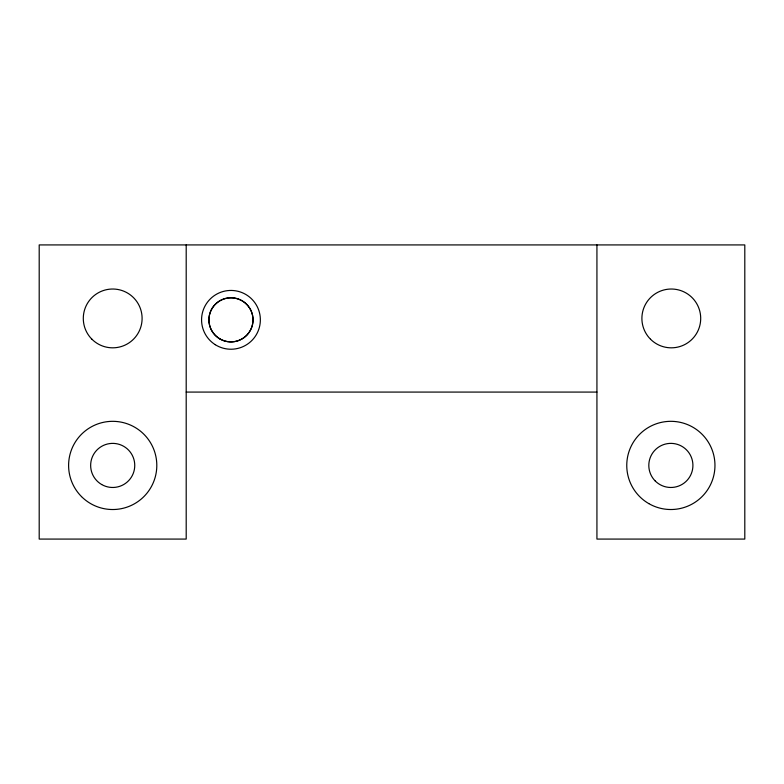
<?xml version="1.0" encoding="UTF-8"?>
<svg xmlns="http://www.w3.org/2000/svg" width="784" height="784" viewBox="0 0 784 784"><rect width="100%" height="100%" fill="white"/><g stroke="black" fill="none" stroke-linecap="round" stroke-linejoin="round"><path stroke-width="1.18" d="M186.2 392.078L596.928 392.078M596.928 244.922L596.928 539.078L744.8 539.078L744.8 244.922L39.2 244.922L39.2 539.078L186.2 539.078L186.2 244.922M215.286 344.705A29.4 29.4 0 0 0 260.337 320.979A29.4 29.4 0 0 0 217.266 293.824A29.4 29.4 0 0 0 215.286 344.705M219.941 338.933A22.05 22.05 0 0 0 253.016 319.833A22.05 22.05 0 0 0 219.941 300.742A22.05 22.05 0 0 0 219.941 338.933A22.05 22.05 0 0 0 253.016 319.833A22.05 22.05 0 0 0 219.941 300.742A22.05 22.05 0 0 0 219.941 338.933M650.514 339.217A29.4 29.4 0 0 0 699.7 326.036A29.4 29.4 0 0 0 663.695 290.021A29.4 29.4 0 0 0 650.514 339.217M91.914 339.217A29.4 29.4 0 0 0 141.1 326.036A29.4 29.4 0 0 0 105.095 290.021A29.4 29.4 0 0 0 91.914 339.217M648.809 503.612A44.1 44.1 0 0 0 714.959 465.422A44.1 44.1 0 0 0 648.809 427.231A44.1 44.1 0 0 0 648.809 503.612M655.267 481.013A22.05 22.05 0 0 0 692.164 471.135A22.05 22.05 0 0 0 665.155 444.126A22.05 22.05 0 0 0 655.267 481.013M101.675 484.522A22.05 22.05 0 0 0 134.75 465.422A22.05 22.05 0 0 0 101.675 446.331A22.05 22.05 0 0 0 101.675 484.522M81.516 496.605A44.1 44.1 0 0 0 155.301 476.839A44.1 44.1 0 0 0 101.283 422.831A44.1 44.1 0 0 0 81.516 496.605"/></g></svg>
